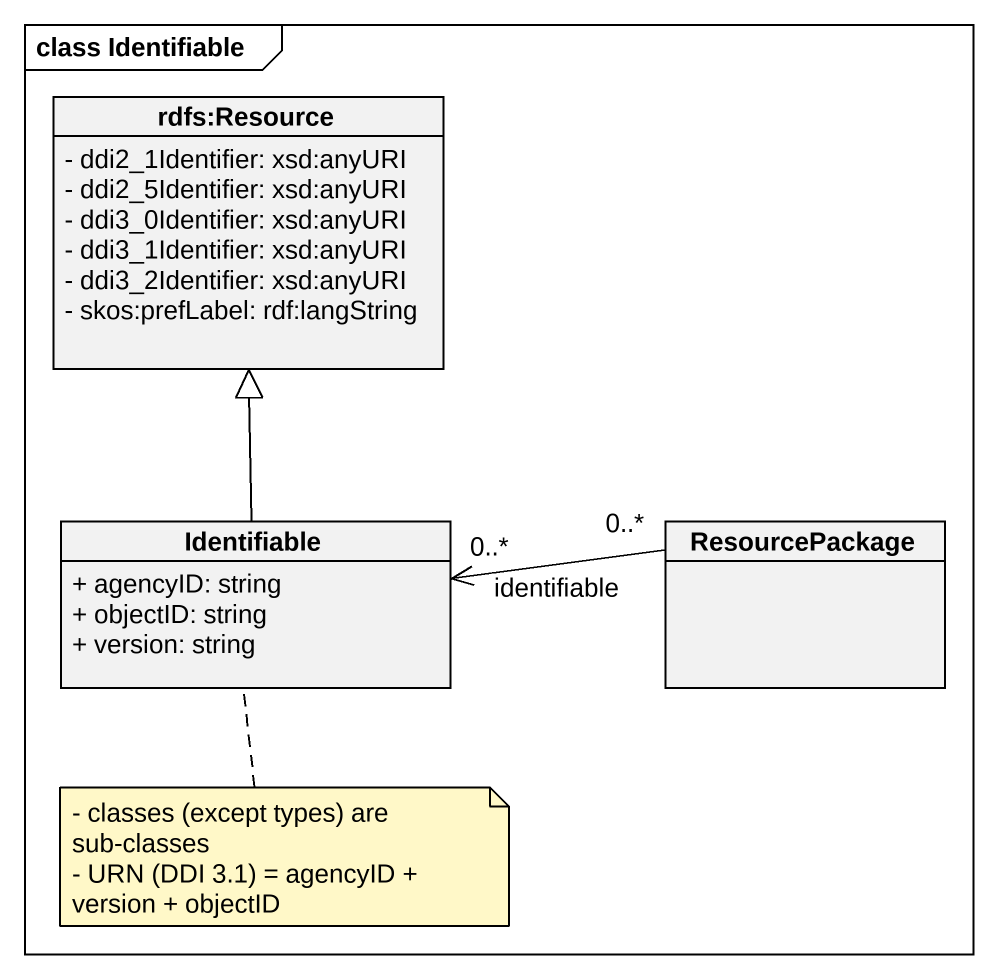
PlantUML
@startuml
mainframe class Identifiable
hide circle
hide empty members
skinparam classAttributeIconSize 0
class "rdfs:Resource" as rdfs_Resource {
  - ddi2_1Identifier: xsd:anyURI
  - ddi2_5Identifier: xsd:anyURI
  - ddi3_0Identifier: xsd:anyURI
  - ddi3_1Identifier: xsd:anyURI
  - ddi3_2Identifier: xsd:anyURI
  - skos:prefLabel: rdf:langString
}
class Identifiable {
  + agencyID: string
  + objectID: string
  + version: string
}
class ResourcePackage
Identifiable -up-|> rdfs_Resource
ResourcePackage "0..*" -left-> "0..*" Identifiable : identifiable
note bottom of Identifiable
  - classes (except types) are sub-classes
  - URN (DDI 3.1) = agencyID + version + objectID
end note
@enduml
